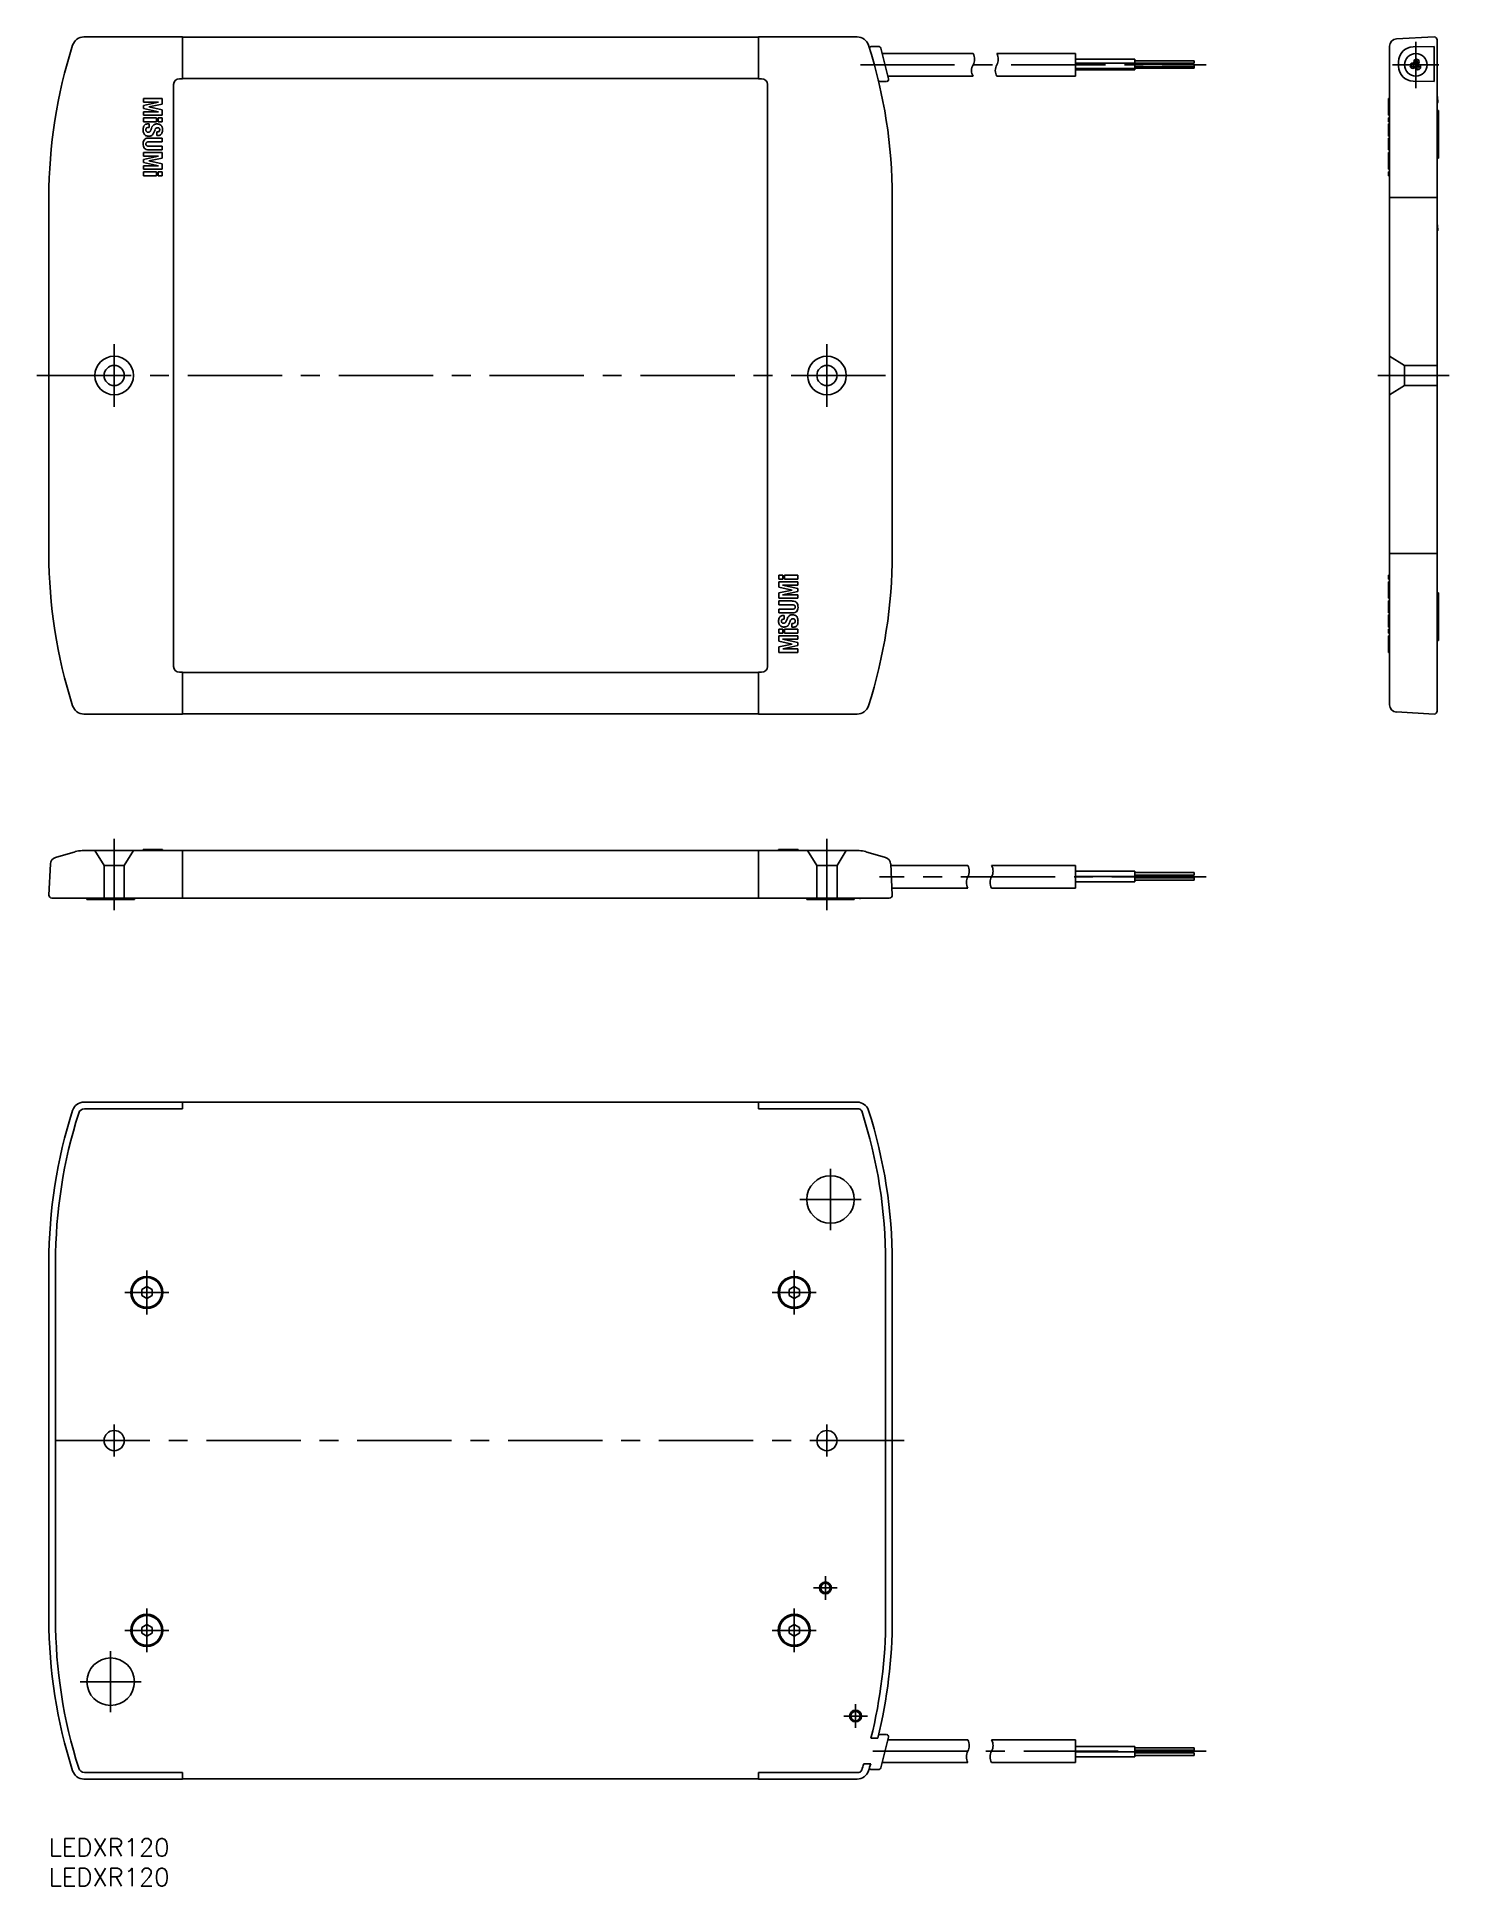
# Model space of a CAD drawing. Extents: x -2 to 236, y -8 to 303.
import ezdxf

# ---------------------------------------------------------------- set-up
doc = ezdxf.new("R2010")
doc.units = 0
doc.header["$LTSCALE"] = 0.5
doc.linetypes.add('CENTER', pattern=[50.8, 31.75, -6.35, 6.35, -6.35])
doc.linetypes.add('DASHED', pattern=[19.05, 12.7, -6.35])
for name, color, linetype in [('MSM_CENTER', 1, 'CENTER'), ('MSM_CONTINUOUS', 7, 'CONTINUOUS'), ('MSM_DASHED', 4, 'DASHED'), ('MSM_NARROW', 5, 'CONTINUOUS'), ('MSM_PART_NUMBER', 7, 'CONTINUOUS')]:
    doc.layers.add(name, color=color, linetype=linetype)
doc.styles.get("Standard").update_dxf_attribs({"font": 'txt.shx', "height": 3, "bigfont": 'bigfont.shx'})

# ---------------------------------------------------------------- blocks, each defined once
blk = doc.blocks.new('*U33')
at = {"layer": 'MSM_PART_NUMBER'}
blk.add_text('LEDXR120', height=3, dxfattribs=at).set_placement((0, -3))
blk = doc.blocks.new('*U34')
at = {"layer": 'MSM_PART_NUMBER'}
blk.add_text('LEDXR120', height=3, dxfattribs=at).set_placement((0, -8))

msp = doc.modelspace()

# ---------------------------------------------------------------- linework, layer by layer
at = {"layer": 'MSM_CENTER'}
for p, q in [((230.14, 302.55), (230.14, 294.75)), ((136.63, 298.65), (194.83, 298.65)), ((234.04, 298.65), (226.24, 298.65)), ((11, 251.6), (11, 241.1)), ((131, 251.6), (131, 241.1)), ((-2, 246.35), (144, 246.35)), ((223.74, 246.35), (235.74, 246.35)), ((11, 168.34), (11, 156.34)), ((131, 156.34), (131, 168.34)), ((194.83, 161.94), (139.84, 161.94)), ((131.6, 112.75), (131.6, 102.45)), ((126.45, 107.6), (136.75, 107.6)), ((16.5, 88.25), (16.5, 95.65)), ((125.5, 95.65), (125.5, 88.25)), ((12.8, 91.95), (20.2, 91.95)), ((121.8, 91.95), (129.2, 91.95)), ((11, 69.7), (11, 64.3)), ((131, 69.7), (131, 64.3)), ((144, 67), (-2, 67)), ((130.75, 44.2), (130.75, 40.2)), ((128.75, 42.2), (132.75, 42.2)), ((16.5, 38.75), (16.5, 31.35)), ((125.5, 38.75), (125.5, 31.35)), ((12.8, 35.05), (20.2, 35.05)), ((121.8, 35.05), (129.2, 35.05)), ((10.4, 31.55), (10.4, 21.25)), ((5.25, 26.4), (15.55, 26.4)), ((135.82, 22.62), (135.82, 18.62)), ((133.82, 20.62), (137.82, 20.62)), ((138.73, 14.7), (194.83, 14.7))]:
    msp.add_line(p, q, dxfattribs=at)
at = {"layer": 'MSM_CONTINUOUS', "color": 0}
for p, q in [((22.5, 303.35), (5.91, 303.35)), ((22.5, 296.33), (22.5, 303.35)), ((22.5, 303.34), (119.5, 303.34)), ((119.5, 296.33), (119.5, 303.35)), ((119.5, 303.35), (136.09, 303.35)), ((233.24, 303.35), (226.87, 303.02)), ((233.74, 189.85), (233.74, 302.85)), ((139.7, 301.75), (138.47, 301.75)), ((141.38, 296.29), (140.06, 301.47)), ((140.3, 300.55), (155.6, 300.55)), ((159.6, 300.55), (172.83, 300.55)), ((172.83, 300.55), (172.83, 296.75)), ((172.83, 299.61), (182.83, 299.61)), ((172.83, 298.96), (182.83, 298.96)), ((182.83, 299.36), (192.83, 299.36)), ((182.83, 298.96), (192.83, 298.96)), ((192.83, 299.36), (192.83, 298.96)), ((225.74, 301.82), (225.74, 190.88)), ((227.24, 299.19), (227.24, 298.41)), ((229.7, 301.69), (233.24, 301.75)), ((233.24, 295.85), (233.24, 301.75)), ((22.5, 296.33), (22, 296.33)), ((22.5, 296.35), (119.5, 296.35)), ((119.5, 296.33), (120, 296.33)), ((139.94, 295.85), (141.05, 295.85)), ((141.27, 296.75), (155.6, 296.75)), ((159.6, 296.75), (172.83, 296.75)), ((172.83, 298.06), (182.83, 298.06)), ((172.83, 297.84), (182.83, 297.84)), ((182.83, 298.71), (192.83, 298.71)), ((182.83, 298.31), (192.83, 298.31)), ((182.83, 298.09), (192.83, 298.09)), ((192.83, 298.71), (192.83, 298.31)), ((192.83, 298.31), (192.83, 298.09)), ((229.7, 295.91), (233.24, 295.85)), ((15.92, 292.97), (15.92, 292.39)), ((19.08, 292.97), (15.92, 292.97)), ((19.08, 292.02), (19.08, 292.97)), ((21, 295.33), (21, 197.37)), ((121, 197.37), (121, 295.33)), ((225.53, 290.17), (225.53, 292.97)), ((225.74, 292.97), (225.53, 292.97)), ((233.84, 292.35), (233.78, 293.24)), ((15.92, 292.39), (18.44, 292.39)), ((18.44, 292.39), (15.92, 291.82)), ((15.92, 291.82), (15.92, 291.32)), ((15.92, 291.32), (18.48, 290.75)), ((15.92, 290.75), (15.92, 290.17)), ((18.48, 290.75), (15.92, 290.75)), ((15.92, 290.17), (19.08, 290.17)), ((15.92, 289.72), (15.92, 289.08)), ((18.12, 289.72), (15.92, 289.72)), ((16.85, 291.57), (19.08, 292.02)), ((19.08, 291.11), (16.85, 291.57)), ((18.12, 289.08), (18.12, 289.72)), ((18.41, 289.72), (18.41, 289.08)), ((19.08, 289.72), (18.41, 289.72)), ((19.08, 290.17), (19.08, 291.11)), ((19.08, 289.08), (19.08, 289.72)), ((225.74, 292.02), (225.53, 292.02)), ((225.74, 291.57), (225.53, 291.57)), ((225.74, 291.11), (225.53, 291.11)), ((225.74, 290.17), (225.53, 290.17)), ((225.53, 289.08), (225.53, 289.72)), ((225.53, 289.72), (225.74, 289.72)), ((233.84, 292.35), (233.74, 292.23)), ((233.74, 290.95), (233.94, 290.95)), ((233.94, 290.95), (233.94, 282.95)), ((15.92, 289.08), (18.12, 289.08)), ((16.91, 288.75), (16.78, 288.75)), ((16.81, 288.12), (16.91, 288.12)), ((16.91, 288.12), (16.91, 288.75)), ((17.66, 287.25), (17.88, 287.74)), ((18.2, 287.36), (18.2, 286.75)), ((18.2, 286.75), (18.29, 286.75)), ((18.41, 289.08), (19.08, 289.08)), ((225.53, 289.08), (225.74, 289.08)), ((225.53, 286.65), (225.53, 288.75)), ((225.74, 288.75), (225.53, 288.75)), ((225.74, 288.71), (225.53, 288.71)), ((225.74, 287.71), (225.53, 287.71)), ((225.74, 286.75), (225.53, 286.75)), ((225.53, 286.65), (225.74, 286.65)), ((15.92, 283.88), (15.92, 283.29)), ((19.08, 283.88), (15.92, 283.88)), ((16.87, 285.71), (19.08, 285.71)), ((19.08, 284.96), (16.87, 284.96)), ((19.08, 286.34), (16.88, 286.34)), ((16.88, 284.33), (19.08, 284.33)), ((19.08, 285.71), (19.08, 286.34)), ((19.08, 284.33), (19.08, 284.96)), ((19.08, 282.93), (19.08, 283.88)), ((225.53, 284.33), (225.53, 286.34)), ((225.74, 286.34), (225.53, 286.34)), ((225.74, 285.71), (225.53, 285.71)), ((225.74, 284.96), (225.53, 284.96)), ((225.74, 284.33), (225.53, 284.33)), ((225.53, 281.07), (225.53, 283.88)), ((225.74, 283.88), (225.53, 283.88)), ((15.92, 283.29), (18.48, 283.29)), ((18.48, 283.29), (15.92, 282.72)), ((15.92, 282.72), (15.92, 282.23)), ((15.92, 282.23), (18.48, 281.66)), ((15.92, 281.66), (15.92, 281.07)), ((18.48, 281.66), (15.92, 281.66)), ((15.92, 281.07), (19.08, 281.07)), ((15.92, 280.62), (15.92, 279.99)), ((18.12, 280.62), (15.92, 280.62)), ((16.85, 282.47), (19.08, 282.93)), ((19.08, 282.01), (16.85, 282.47)), ((18.12, 279.99), (18.12, 280.62)), ((18.41, 280.62), (18.41, 279.99)), ((19.08, 280.62), (18.41, 280.62)), ((19.08, 281.07), (19.08, 282.01)), ((19.08, 279.99), (19.08, 280.62)), ((225.74, 282.93), (225.53, 282.93)), ((225.74, 282.47), (225.53, 282.47)), ((225.74, 282.01), (225.53, 282.01)), ((225.74, 281.07), (225.53, 281.07)), ((225.53, 279.99), (225.53, 280.62)), ((225.53, 280.62), (225.74, 280.62)), ((233.74, 282.95), (233.94, 282.95)), ((15.92, 279.99), (18.12, 279.99)), ((18.41, 279.99), (19.08, 279.99)), ((225.53, 279.99), (225.74, 279.99)), ((0, 216.35), (0, 276.35)), ((142, 276.35), (142, 216.35)), ((233.74, 276.35), (225.74, 276.35)), ((233.84, 270.78), (233.78, 271.66)), ((233.84, 270.78), (233.74, 270.65)), ((233.74, 216.35), (225.74, 216.35)), ((123.59, 212.72), (122.92, 212.72)), ((122.92, 212.72), (122.92, 212.08)), ((122.92, 212.08), (123.59, 212.08)), ((123.59, 212.08), (123.59, 212.72)), ((126.08, 212.72), (123.88, 212.72)), ((123.88, 212.72), (123.88, 212.08)), ((123.88, 212.08), (126.08, 212.08)), ((126.08, 212.08), (126.08, 212.72)), ((225.53, 212.72), (225.74, 212.72)), ((225.53, 212.08), (225.53, 212.72)), ((225.53, 212.08), (225.74, 212.08)), ((126.08, 211.63), (122.92, 211.63)), ((122.92, 211.63), (122.92, 210.69)), ((122.92, 210.69), (125.15, 210.23)), ((125.15, 210.23), (122.92, 209.77)), ((122.92, 209.77), (122.92, 208.83)), ((122.92, 208.83), (126.08, 208.83)), ((123.52, 211.05), (126.08, 211.05)), ((126.08, 210.48), (123.52, 211.05)), ((123.52, 209.41), (126.08, 209.98)), ((126.08, 209.41), (123.52, 209.41)), ((126.08, 211.05), (126.08, 211.63)), ((126.08, 209.98), (126.08, 210.48)), ((126.08, 208.83), (126.08, 209.41)), ((225.74, 211.63), (225.53, 211.63)), ((225.53, 208.83), (225.53, 211.63)), ((225.74, 211.05), (225.53, 211.05)), ((225.74, 210.48), (225.53, 210.48)), ((225.74, 209.98), (225.53, 209.98)), ((225.74, 209.41), (225.53, 209.41)), ((225.74, 208.83), (225.53, 208.83)), ((233.74, 209.75), (233.94, 209.75)), ((233.94, 209.75), (233.94, 201.75)), ((125.12, 208.38), (122.92, 208.38)), ((122.92, 208.38), (122.92, 207.74)), ((122.92, 207.74), (125.13, 207.74)), ((125.13, 207), (122.92, 207)), ((122.92, 207), (122.92, 206.36)), ((122.92, 206.36), (125.12, 206.36)), ((123.8, 205.95), (123.71, 205.95)), ((123.8, 205.34), (123.8, 205.95)), ((225.74, 208.38), (225.53, 208.38)), ((225.53, 206.36), (225.53, 208.38)), ((225.74, 206.36), (225.53, 206.36)), ((225.74, 206.05), (225.53, 206.05)), ((225.53, 203.95), (225.53, 206.05)), ((123.59, 203.62), (122.92, 203.62)), ((122.92, 203.62), (122.92, 202.98)), ((122.92, 202.98), (123.59, 202.98)), ((126.08, 202.54), (122.92, 202.54)), ((122.92, 202.54), (122.92, 201.59)), ((123.59, 202.98), (123.59, 203.62)), ((126.08, 203.62), (123.88, 203.62)), ((123.88, 203.62), (123.88, 202.98)), ((123.88, 202.98), (126.08, 202.98)), ((124.34, 205.45), (124.12, 204.96)), ((125.19, 204.59), (125.09, 204.59)), ((125.09, 204.59), (125.09, 203.95)), ((125.09, 203.95), (125.22, 203.95)), ((126.08, 202.98), (126.08, 203.62)), ((126.08, 201.95), (126.08, 202.54)), ((225.74, 203.95), (225.53, 203.95)), ((225.53, 203.62), (225.74, 203.62)), ((225.53, 202.98), (225.53, 203.62)), ((225.53, 202.98), (225.74, 202.98)), ((225.74, 202.54), (225.53, 202.54)), ((225.53, 199.73), (225.53, 202.54)), ((122.92, 201.59), (125.15, 201.13)), ((125.15, 201.13), (122.92, 200.68)), ((122.92, 200.68), (122.92, 199.73)), ((122.92, 199.73), (126.08, 199.73)), ((123.52, 201.95), (126.08, 201.95)), ((126.08, 201.38), (123.52, 201.95)), ((123.56, 200.32), (126.08, 200.89)), ((126.08, 200.32), (123.56, 200.32)), ((126.08, 200.89), (126.08, 201.38)), ((126.08, 199.73), (126.08, 200.32)), ((225.74, 201.95), (225.53, 201.95)), ((225.74, 201.38), (225.53, 201.38)), ((225.74, 200.89), (225.53, 200.89)), ((225.74, 200.32), (225.53, 200.32)), ((225.74, 199.73), (225.53, 199.73)), ((233.74, 201.75), (233.94, 201.75)), ((22.5, 196.37), (22, 196.37)), ((22.5, 189.35), (22.5, 196.37)), ((22.5, 196.35), (119.5, 196.35)), ((119.5, 196.37), (120, 196.37)), ((119.5, 189.35), (119.5, 196.37)), ((137.98, 190.76), (137.98, 190.76)), ((22.5, 189.35), (5.91, 189.35)), ((119.5, 189.36), (22.5, 189.36)), ((119.5, 189.35), (136.09, 189.35)), ((233.24, 189.35), (226.87, 189.69)), ((1.13, 165.18), (4.44, 166.17)), ((5.59, 166.34), (136.41, 166.34)), ((15.87, 166.55), (15.87, 166.34)), ((15.87, 166.55), (19.14, 166.55)), ((15.92, 166.55), (15.92, 166.34)), ((18.12, 166.55), (18.12, 166.34)), ((18.41, 166.55), (18.41, 166.34)), ((19.08, 166.55), (19.08, 166.34)), ((19.14, 166.34), (19.14, 166.55)), ((19.14, 166.34), (19.14, 166.55)), ((22.5, 166.34), (22.5, 158.34)), ((119.5, 166.34), (119.5, 158.34)), ((122.86, 166.55), (126.13, 166.55)), ((122.86, 166.55), (122.86, 166.34)), ((122.92, 166.34), (122.92, 166.55)), ((126.08, 166.34), (126.08, 166.55)), ((126.13, 166.34), (126.13, 166.55)), ((140.87, 165.18), (137.56, 166.17)), ((0, 158.87), (0.27, 164.1)), ((142, 158.87), (141.73, 164.1)), ((141.74, 163.84), (154.72, 163.84)), ((158.72, 163.84), (172.83, 163.84)), ((158.72, 163.84), (172.83, 163.84)), ((172.83, 163.84), (172.83, 160.04)), ((172.83, 162.89), (182.83, 162.89)), ((182.83, 162.64), (192.83, 162.64)), ((182.83, 162.24), (192.83, 162.24)), ((192.83, 162.64), (192.83, 162.24)), ((141.94, 160.04), (154.72, 160.04)), ((158.72, 160.04), (172.83, 160.04)), ((182.83, 161.76), (192.83, 161.76)), ((182.83, 161.36), (192.83, 161.36)), ((141.5, 158.34), (0.5, 158.34)), ((14.4, 158.14), (6.4, 158.14)), ((135.6, 158.14), (127.6, 158.14)), ((136.47, 158.24), (136.69, 158.34)), ((136.47, 158.34), (136.47, 158.24)), ((22.5, 124), (5.91, 124)), ((22.5, 122.86), (5.99, 122.86)), ((22.5, 122.86), (22.5, 124)), ((119.5, 123.97), (22.5, 123.97)), ((119.5, 122.86), (119.5, 124)), ((119.5, 124), (136.09, 124)), ((119.5, 122.86), (136.37, 122.86)), ((0, 97), (0, 37)), ((1.12, 97), (1.12, 37)), ((140.88, 37), (140.88, 97)), ((142, 37), (142, 97)), ((16.5, 92.95), (15.63, 92.45)), ((15.63, 92.45), (15.63, 91.45)), ((15.63, 91.45), (16.5, 90.95)), ((17.37, 92.45), (16.5, 92.95)), ((16.5, 90.95), (17.37, 91.45)), ((17.37, 91.45), (17.37, 92.45)), ((125.5, 92.95), (124.63, 92.45)), ((124.63, 92.45), (124.63, 91.45)), ((124.63, 91.45), (125.5, 90.95)), ((126.37, 92.45), (125.5, 92.95)), ((125.5, 90.95), (126.37, 91.45)), ((126.37, 91.45), (126.37, 92.45)), ((16.5, 36.05), (15.63, 35.55)), ((15.63, 35.55), (15.63, 34.55)), ((15.63, 34.55), (16.5, 34.05)), ((17.37, 35.55), (16.5, 36.05)), ((16.5, 34.05), (17.37, 34.55)), ((17.37, 34.55), (17.37, 35.55)), ((125.5, 36.05), (124.63, 35.55)), ((124.63, 35.55), (124.63, 34.55)), ((124.63, 34.55), (125.5, 34.05)), ((126.37, 35.55), (125.5, 36.05)), ((125.5, 34.05), (126.37, 34.55)), ((126.37, 34.55), (126.37, 35.55)), ((138.41, 16.92), (139.56, 16.92)), ((139.94, 17.5), (141.05, 17.5)), ((141.38, 17.06), (140.06, 11.88)), ((141.27, 16.6), (154.72, 16.6)), ((158.72, 16.6), (172.83, 16.6)), ((172.83, 16.6), (172.83, 12.8)), ((137.2, 12.6), (138.37, 12.6)), ((138.34, 12.49), (138.34, 12.49)), ((140.3, 12.8), (154.72, 12.8)), ((158.72, 12.8), (172.83, 12.8)), ((192.83, 14.4), (192.83, 14)), ((22.5, 10), (5.91, 10)), ((22.5, 11.14), (5.99, 11.14)), ((22.5, 10), (22.5, 11.14)), ((22.5, 10.03), (119.5, 10.03)), ((119.5, 11.14), (136.37, 11.14)), ((119.5, 10), (119.5, 11.14)), ((119.5, 10), (136.09, 10)), ((139.7, 11.6), (138.47, 11.6))]:
    msp.add_line(p, q, dxfattribs=at)
at = {"layer": 'MSM_CONTINUOUS'}
for p, q in [((182.83, 299.61), (182.83, 297.84)), ((182.83, 162.01), (172.83, 162.01)), ((182.83, 162.89), (182.83, 161.11)), ((192.83, 162.02), (182.83, 162.02)), ((192.83, 162.02), (192.83, 161.36)), ((182.83, 161.11), (172.83, 161.11)), ((6.4, 158.34), (6.4, 158.14)), ((14.4, 158.34), (14.4, 158.14)), ((127.6, 158.34), (127.6, 158.14)), ((135.6, 158.34), (135.6, 158.14)), ((182.83, 15.51), (172.83, 15.51)), ((182.83, 14.61), (172.83, 14.61)), ((182.83, 13.75), (172.83, 13.75)), ((182.83, 15.51), (182.83, 13.75)), ((192.83, 15.26), (182.83, 15.26)), ((192.83, 14.86), (182.83, 14.86)), ((192.83, 14.65), (182.83, 14.65)), ((192.83, 14.4), (182.83, 14.4)), ((192.83, 14), (182.83, 14)), ((192.83, 15.26), (192.83, 14.65))]:
    msp.add_line(p, q, dxfattribs=at)
at = {"layer": 'MSM_CONTINUOUS', "color": 0}
for centre, radius in [((230.14, 298.65), 1.9), ((229.64, 298.51), 0.45), ((230.26, 299.16), 0.45), ((230.26, 299.16), 0.2), ((229.64, 298.51), 0.2), ((230.51, 298.29), 0.45), ((230.51, 298.29), 0.2), ((11, 246.35), 3.25), ((131, 246.35), 3.25), ((11, 246.35), 1.7), ((131, 246.35), 1.7), ((131.6, 107.6), 4), ((16.5, 91.95), 2.7), ((16.5, 91.95), 2.5), ((125.5, 91.95), 2.7), ((125.5, 91.95), 2.5), ((11, 67), 1.7), ((131, 67), 1.7), ((130.75, 42.2), 0.783), ((16.5, 35.05), 2.7), ((16.5, 35.05), 2.5), ((125.5, 35.05), 2.7), ((125.5, 35.05), 2.5), ((10.4, 26.4), 4), ((135.82, 20.62), 0.783)]:
    msp.add_circle(centre, radius, dxfattribs=at)
for centre, radius, start, end in [((5.91, 301.35), 2, 90, 162.2276), ((136.09, 301.35), 2, 17.7724, 90), ((226.94, 301.82), 1.2, 93, 180), ((233.24, 302.85), 0.5, 360, 90), ((83.9, 276.35), 83.9, 162.2276, 180), ((58.1, 276.35), 83.9, 0, 17.7724), ((138.47, 301.45), 0.3, 90, 197.3427), ((229.74, 299.19), 2.5, 91, 180), ((22, 295.33), 1, 90, 180), ((120, 295.33), 1, 0, 90), ((139.94, 296.15), 0.3, 193.6001, 270), ((229.74, 298.41), 2.5, 180, 269), ((231.62, 293.08), 2.16, 4.2592, 11.7312), ((17.95, 287.75), 2.08, 173.1855, 181.3344), ((17.86, 287.74), 1.99, 181.0427, 186.8281), ((17.15, 287.85), 1.27, 163.4224, 173.2172), ((17.32, 287.68), 1.45, 186.8136, 195.5492), ((16.74, 287.96), 0.851, 147.9149, 163.106), ((17.05, 287.6), 1.16, 195.7866, 203.297), ((16.82, 287.51), 0.919, 203.1708, 217.9154), ((16.55, 288.09), 0.621, 125.1814, 147.8923), ((16.65, 287.39), 0.711, 219.1524, 231.0174), ((16.65, 287.94), 0.796, 108.8457, 124.9679), ((16.68, 287.43), 0.761, 230.9343, 247.7908), ((16.69, 287.83), 0.912, 100.049, 115.5986), ((16.83, 287.72), 0.499, 158.3421, 173.9125), ((16.82, 287.71), 0.494, 173.3126, 195.2936), ((16.74, 287.69), 0.408, 195.3623, 212.7226), ((16.67, 287.78), 0.33, 129.067, 157.634), ((16.67, 287.65), 0.331, 212.9204, 234.1217), ((16.73, 287.56), 0.901, 248.1585, 261.3108), ((16.65, 287.78), 0.32, 109.066, 127.4349), ((16.67, 287.64), 0.322, 234.0897, 255.724), ((16.77, 287.41), 1.34, 89.6127, 100.102), ((16.74, 287.53), 0.58, 95.9325, 109.2156), ((16.71, 287.83), 0.511, 256.2445, 270.8321), ((16.81, 287.98), 1.33, 260.6294, 266.9133), ((16.8, 286.94), 1.17, 89.4486, 95.9752), ((16.72, 287.95), 0.632, 269.6802, 278.6908), ((16.82, 288.19), 1.53, 266.851, 275.3703), ((16.76, 287.7), 0.383, 277.7651, 297.8858), ((16.77, 287.68), 0.363, 296.6208, 317.8021), ((16.88, 287.59), 0.94, 275.0983, 282.8893), ((16.63, 287.81), 0.55, 317.3193, 327.4288), ((16.94, 287.33), 0.666, 283.1562, 303.811), ((16.21, 288.07), 1.05, 328.1773, 336.0008), ((15.52, 288.38), 1.8, 335.9306, 339.1284), ((12.02, 289.68), 5.53, 339.4294, 341.0417), ((22.97, 285.89), 6.05, 159.7525, 160.7646), ((19.85, 287.04), 2.72, 157.5469, 159.7432), ((16.91, 287.36), 0.707, 304.4432, 318.2549), ((18.94, 287.42), 1.74, 153.0372, 157.6102), ((18.66, 287.56), 1.43, 148.0981, 153.0354), ((16.64, 287.59), 1.06, 318.3097, 329.4975), ((18.34, 287.76), 1.05, 142.8786, 148.0498), ((18.19, 287.87), 0.861, 132.4951, 142.9944), ((16.02, 287.96), 1.79, 329.3842, 336.5843), ((18.09, 287.98), 0.715, 115.7545, 132.52), ((18.12, 287.91), 0.79, 102.0976, 115.2887), ((18.82, 287.37), 1.01, 150.3743, 158.1497), ((18.38, 287.62), 0.506, 134.6508, 150.3319), ((18.19, 287.59), 1.12, 92.8476, 102.1312), ((18.23, 287.75), 0.31, 101.4389, 133.3233), ((18.21, 287.17), 1.54, 86.2707, 93.0427), ((18.3, 287.51), 0.562, 89.6665, 103.5042), ((18.28, 287.84), 0.478, 260.9744, 304.7726), ((18.3, 287.82), 1.07, 269.5232, 283.7158), ((18.24, 287.47), 1.24, 78.0032, 86.422), ((18.31, 287.53), 0.543, 76.2449, 90.8287), ((18.36, 287.74), 0.322, 52.2337, 75.6006), ((18.33, 287.87), 0.826, 65.6734, 78.3179), ((18.31, 287.72), 0.363, 311.3537, 9.7413), ((18.39, 287.49), 0.721, 283.5818, 320.8694), ((18.38, 287.78), 0.285, 21.8777, 50.0959), ((18.28, 287.74), 0.392, 6.1006, 22.4156), ((18.35, 287.92), 0.77, 51.9658, 65.619), ((18.39, 287.98), 0.701, 37.0761, 52.0353), ((18.27, 287.55), 0.849, 322.3799, 345.7708), ((18.29, 287.91), 0.821, 24.1079, 36.8746), ((18.12, 287.83), 1.02, 13.86, 24.1461), ((17.86, 287.77), 1.28, 5.582, 13.7344), ((17.82, 287.67), 1.31, 345.3455, 353.6719), ((17.39, 287.73), 1.75, 353.428, 5.3601), ((17.13, 285.42), 1.26, 161.7612, 179.3029), ((17.86, 285.35), 1.99, 177.6291, 191.4778), ((16.75, 285.16), 0.866, 193.6784, 217.5508), ((16.58, 285.62), 0.672, 129.969, 162.9178), ((16.66, 285.13), 0.774, 219.712, 248.5094), ((16.69, 285.46), 0.869, 103.4652, 129.0776), ((16.86, 285.33), 0.531, 168.5834, 183.2771), ((16.67, 285.31), 0.344, 181.919, 208.3905), ((16.62, 285.37), 0.291, 142.6709, 167.8147), ((16.62, 285.29), 0.29, 209.9432, 225.9646), ((16.82, 285.53), 1.21, 248.348, 272.4896), ((16.65, 285.35), 0.33, 120.4908, 142.2896), ((16.67, 285.35), 0.36, 226.4212, 251.1201), ((16.71, 285.24), 0.451, 101.9551, 119.6605), ((16.85, 284.76), 1.58, 88.9748, 102.9765), ((16.76, 285.61), 0.641, 250.8649, 260.6658), ((16.81, 284.79), 0.914, 94.2403, 102.5167), ((16.86, 286.34), 1.38, 261.3614, 270.4756), ((16.87, 284.09), 1.62, 89.7265, 94.3848), ((231.62, 271.5), 2.16, 4.2592, 11.7312), ((83.9, 216.35), 83.9, 180, 197.7724), ((58.1, 216.35), 83.9, 342.2276, 0), ((123.73, 205.16), 0.849, 142.3799, 165.7708), ((123.61, 205.22), 0.721, 103.5818, 140.8694), ((123.7, 204.88), 1.07, 89.5232, 103.7158), ((125.98, 204.74), 1.79, 149.3842, 156.5843), ((125.36, 205.11), 1.06, 138.3097, 149.4975), ((125.09, 205.35), 0.707, 124.4432, 138.2549), ((125.06, 205.38), 0.666, 103.1562, 123.811), ((125.12, 205.11), 0.94, 95.0983, 102.8893), ((125.18, 204.52), 1.53, 86.851, 95.3703), ((125.18, 207.17), 1.21, 68.348, 92.4896), ((125.15, 207.94), 1.58, 268.9748, 282.9765), ((125.14, 206.36), 1.38, 81.3614, 90.4756), ((125.13, 208.61), 1.62, 269.7265, 274.3848), ((125.19, 207.91), 0.914, 274.2403, 282.5167), ((125.19, 204.72), 1.33, 80.6294, 86.9133), ((125.24, 207.09), 0.641, 70.8649, 80.6658), ((125.29, 207.46), 0.451, 281.9551, 299.6605), ((125.27, 205.14), 0.901, 68.1585, 81.3108), ((125.33, 207.36), 0.36, 46.4212, 71.1201), ((125.31, 207.25), 0.869, 283.4652, 309.0776), ((125.35, 207.35), 0.33, 300.4908, 322.2896), ((125.38, 207.41), 0.29, 29.9432, 45.9646), ((125.32, 205.28), 0.761, 50.9343, 67.7908), ((125.38, 207.33), 0.291, 322.6709, 347.8147), ((125.34, 207.57), 0.774, 39.712, 68.5094), ((125.33, 207.39), 0.344, 1.919, 28.3905), ((125.14, 207.37), 0.531, 348.5834, 3.2771), ((125.35, 205.31), 0.711, 39.1524, 51.0174), ((125.42, 207.09), 0.672, 309.969, 342.9178), ((125.18, 205.2), 0.919, 23.1708, 37.9154), ((125.25, 207.54), 0.866, 13.6784, 37.5508), ((124.95, 205.1), 1.16, 15.7866, 23.297), ((124.87, 207.28), 1.26, 341.7612, 359.3029), ((124.14, 207.35), 1.99, 357.6291, 11.4778), ((124.61, 204.98), 1.75, 173.428, 185.3601), ((124.18, 205.03), 1.31, 165.3455, 173.6719), ((124.14, 204.94), 1.28, 185.582, 193.7344), ((123.88, 204.88), 1.02, 193.86, 204.1461), ((123.71, 204.8), 0.821, 204.1079, 216.8746), ((123.61, 204.73), 0.701, 217.0761, 232.0353), ((123.65, 204.78), 0.77, 231.9658, 245.619), ((123.69, 204.99), 0.363, 131.3537, 189.7413), ((123.72, 204.97), 0.392, 186.1006, 202.4156), ((123.67, 204.83), 0.826, 245.6734, 258.3179), ((123.62, 204.92), 0.285, 201.8777, 230.0959), ((123.64, 204.96), 0.322, 232.2337, 255.6006), ((123.72, 204.87), 0.478, 80.9744, 124.7726), ((123.76, 205.23), 1.24, 258.0032, 266.422), ((123.69, 205.18), 0.543, 256.2449, 270.8287), ((123.7, 205.19), 0.562, 269.6665, 283.5042), ((123.79, 205.53), 1.54, 266.2707, 273.0427), ((123.77, 204.95), 0.31, 281.4389, 313.3233), ((123.81, 205.12), 1.12, 272.8476, 282.1312), ((123.62, 205.09), 0.506, 314.6508, 330.3319), ((123.88, 204.79), 0.79, 282.0976, 295.2887), ((123.18, 205.34), 1.01, 330.3743, 338.1497), ((123.91, 204.72), 0.715, 295.7545, 312.52), ((123.81, 204.83), 0.861, 312.4951, 322.9944), ((123.66, 204.94), 1.05, 322.8786, 328.0498), ((123.34, 205.15), 1.43, 328.0981, 333.0354), ((123.06, 205.29), 1.74, 333.0372, 337.6102), ((122.15, 205.66), 2.72, 337.5469, 339.7432), ((119.03, 206.81), 6.05, 339.7525, 340.7646), ((129.98, 203.02), 5.53, 159.4294, 161.0417), ((126.48, 204.33), 1.8, 155.9306, 159.1284), ((125.79, 204.64), 1.05, 148.1773, 156.0008), ((125.37, 204.89), 0.55, 137.3193, 147.4288), ((125.23, 205.02), 0.363, 116.6208, 137.8021), ((125.24, 205), 0.383, 97.7651, 117.8858), ((125.28, 204.76), 0.632, 89.6802, 98.6908), ((125.2, 205.76), 1.17, 269.4486, 275.9752), ((125.23, 205.29), 1.34, 269.6127, 280.102), ((125.29, 204.88), 0.511, 76.2445, 90.8321), ((125.26, 205.17), 0.58, 275.9325, 289.2156), ((125.33, 205.06), 0.322, 54.0897, 75.724), ((125.35, 204.93), 0.32, 289.066, 307.4349), ((125.31, 204.87), 0.912, 280.049, 295.5986), ((125.33, 205.05), 0.331, 32.9204, 54.1217), ((125.33, 204.93), 0.33, 309.067, 337.634), ((125.26, 205.01), 0.408, 15.3623, 32.7226), ((125.35, 204.76), 0.796, 288.8457, 304.9679), ((125.17, 204.99), 0.499, 338.3421, 353.9125), ((125.18, 204.99), 0.494, 353.3126, 15.2936), ((125.45, 204.62), 0.621, 305.1814, 327.8923), ((125.26, 204.74), 0.851, 327.9149, 343.106), ((124.68, 205.03), 1.45, 6.8136, 15.5492), ((124.85, 204.85), 1.27, 343.4224, 353.2172), ((124.14, 204.96), 1.99, 1.0427, 6.8281), ((124.05, 204.95), 2.08, 353.1855, 1.3344), ((22, 197.37), 1, 180, 270), ((120, 197.37), 1, 270, 0), ((5.91, 191.35), 2, 197.7724, 270), ((136.09, 191.35), 2, 270, 342.2276), ((226.94, 190.88), 1.2, 180, 267), ((233.24, 189.85), 0.5, 270, 0), ((1.47, 164.04), 1.2, 106.6992, 177), ((5.59, 162.34), 4, 90, 106.6211), ((136.41, 162.34), 4, 73.3789, 90), ((140.53, 164.04), 1.2, 3, 73.3008), ((0.5, 158.84), 0.5, 177, 270), ((141.5, 158.84), 0.5, 270, 3), ((83.9, 97), 83.9, 162.2276, 180), ((83.9, 97), 82.78, 162.302, 180), ((5.91, 122), 2, 90, 162.2276), ((5.99, 121.86), 1, 90, 162.302), ((136.09, 122), 2, 17.7724, 90), ((136.37, 122.36), 0.5, 17.9526, 90), ((58.1, 97), 82.78, 0, 17.9526), ((58.1, 97), 83.9, 0, 17.7724), ((83.9, 37), 83.9, 180, 197.7724), ((83.9, 37), 82.78, 180, 197.698), ((58.1, 37), 82.78, 345.9618, 0), ((58.1, 37), 83.9, 346.1533, 0), ((139.94, 17.2), 0.3, 90, 166.3999), ((58.1, 37), 82.78, 342.0474, 342.8574), ((58.1, 37), 83.9, 342.2276, 343.0935), ((5.91, 12), 2, 197.7724, 270), ((5.99, 12.14), 1, 197.698, 270), ((136.09, 12), 2, 270, 342.2276), ((136.37, 11.64), 0.5, 270, 342.0474), ((138.47, 11.9), 0.3, 162.6573, 270)]:
    msp.add_arc(centre, radius, start, end, dxfattribs=at)
at = {"layer": 'MSM_CONTINUOUS'}
for centre, radius, start, end in [((139.66, 301.33), 0.424, 19.6159, 84.7107), ((141.05, 296.2), 0.35, 271.3879, 14.2766), ((141.05, 17.15), 0.35, 345.7234, 88.6121), ((139.66, 12.02), 0.424, 275.2893, 340.3841)]:
    msp.add_arc(centre, radius, start, end, dxfattribs=at)
at = {"layer": 'MSM_DASHED'}
for p, q in [((225.74, 249.6), (228.24, 248.05)), ((228.24, 248.05), (233.74, 248.05)), ((228.24, 248.05), (228.24, 244.65)), ((225.74, 243.1), (228.24, 244.65)), ((228.24, 244.65), (233.74, 244.65)), ((7.75, 166.34), (9.3, 163.84)), ((14.25, 166.34), (12.7, 163.84)), ((127.75, 166.34), (129.3, 163.84)), ((134.25, 166.34), (132.7, 163.84)), ((9.3, 163.84), (9.3, 158.34)), ((9.3, 163.84), (12.7, 163.84)), ((12.7, 163.84), (12.7, 158.34)), ((129.3, 163.84), (129.3, 158.34)), ((129.3, 163.84), (132.7, 163.84)), ((132.7, 163.84), (132.7, 158.34))]:
    msp.add_line(p, q, dxfattribs=at)
at = {"layer": 'MSM_NARROW'}
for centre in [(130.75, 42.2), (135.82, 20.62)]:
    msp.add_circle(centre, 1, dxfattribs=at)
for centre, start, end in [((153.92, 299.6), 330.5129, 29.4871), ((157.92, 299.6), 330.5129, 29.4871), ((157.28, 297.7), 150.5129, 209.4871), ((161.28, 297.7), 150.5129, 209.4871), ((156.4, 160.99), 150.5129, 209.4871), ((153.04, 162.89), 330.5129, 29.4871), ((160.4, 160.99), 150.5129, 209.4871), ((157.04, 162.89), 330.5129, 29.4871), ((153.04, 15.65), 330.5129, 29.4871), ((157.04, 15.65), 330.5129, 29.4871), ((156.4, 13.75), 150.5129, 209.4871), ((160.4, 13.75), 150.5129, 209.4871)]:
    msp.add_arc(centre, 1.93, start, end, dxfattribs=at)

# ---------------------------------------------------------------- block references
at = {"layer": 'MSM_CONTINUOUS'}
for name in ['*U33', '*U34']:
    msp.add_blockref(name, (0, 0), dxfattribs=at)

doc.saveas('drawing.dxf')
